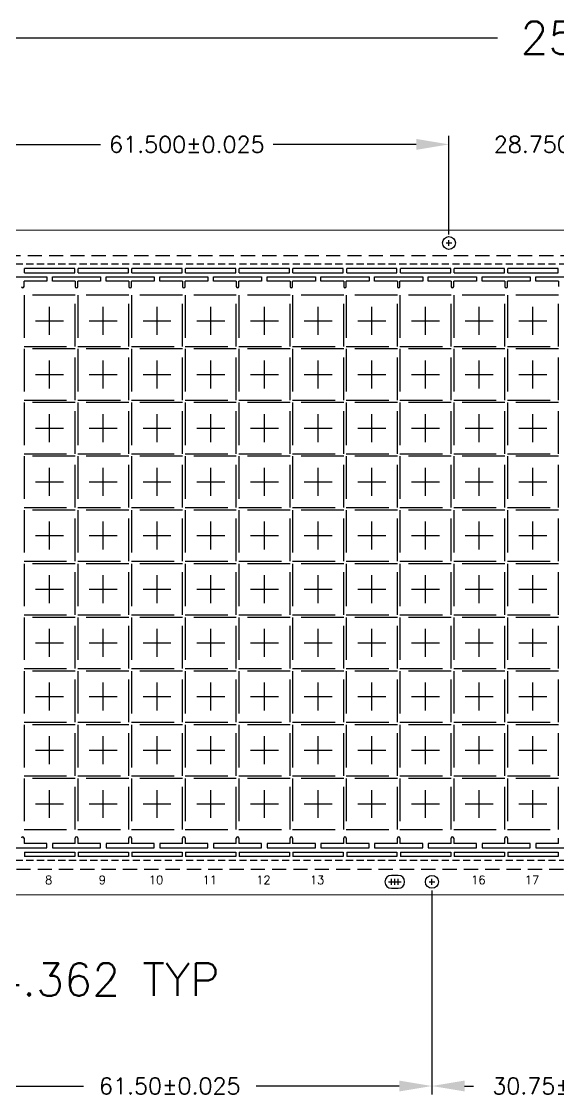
# Model space of a CAD drawing. Header units: inches. Extents: x 5 to 403, y 5 to 265.
# Drawn here: x 69.97 to 88.87, y 78.09 to 115.88 of the extents above; entities that cross this region are included whole.
import ezdxf

# ---------------------------------------------------------------- set-up
doc = ezdxf.new("R2010")
doc.units = ezdxf.units.IN
doc.header["$MEASUREMENT"] = 0
for name, pattern in [('CENTER', [2, 1.25, -0.25, 0.25, -0.25]), ('DASHED', [0.75, 0.5, -0.25]), ('HIDDEN', [0.375, 0.25, -0.125])]:
    doc.linetypes.add(name, pattern=pattern)
for name, color, linetype in [('1（实线、SECTION图示等）', 7, 'Continuous'), ('CEN(中心线)', 1, 'CENTER'), ('DIM(尺寸标注）', 4, 'Continuous'), ('EFFECTIVE AREA（塑封区域）', 4, 'HIDDEN'), ('PKG LINE（虚线）', 2, 'HIDDEN'), ('Tape(胶带、实线）', 4, 'Continuous')]:
    doc.layers.add(name, color=color, linetype=linetype)
doc.styles.add('SIMPLEX', font='SIMPLEX')
doc.styles.get("Standard").update_dxf_attribs({"font": ''})
doc.styles.get('Standard').set_extended_font_data('SimSun')

msp = doc.modelspace()

# ---------------------------------------------------------------- linework, layer by layer
at = {"layer": '1（实线、SECTION图示等）'}
for p, q in [((71.84135, 107.1795, 0.1444), (70.07135, 107.1795, 0.1444)), ((70.07135, 107.0295, 0.1444), (70.07135, 107.1795, 0.1444)), ((70.07135, 107.0295, 0.1444), (71.84135, 107.0295, 0.1444)), ((71.84135, 107.0295, 0.1444), (71.84135, 107.1795, 0.1444)), ((73.73135, 107.1795, 0.1444), (71.96135, 107.1795, 0.1444)), ((71.96135, 107.0295, 0.1444), (71.96135, 107.1795, 0.1444)), ((71.96135, 107.0295, 0.1444), (73.73135, 107.0295, 0.1444)), ((73.73135, 107.0295, 0.1444), (73.73135, 107.1795, 0.1444)), ((75.62135, 107.1795, 0.1444), (73.85135, 107.1795, 0.1444)), ((73.85135, 107.0295, 0.1444), (73.85135, 107.1795, 0.1444)), ((73.85135, 107.0295, 0.1444), (75.62135, 107.0295, 0.1444)), ((75.62135, 107.0295, 0.1444), (75.62135, 107.1795, 0.1444)), ((77.51135, 107.1795, 0.1444), (75.74135, 107.1795, 0.1444)), ((75.74135, 107.0295, 0.1444), (75.74135, 107.1795, 0.1444)), ((75.74135, 107.0295, 0.1444), (77.51135, 107.0295, 0.1444)), ((77.51135, 107.0295, 0.1444), (77.51135, 107.1795, 0.1444)), ((79.40135, 107.1795, 0.1444), (77.63135, 107.1795, 0.1444)), ((77.63135, 107.0295, 0.1444), (77.63135, 107.1795, 0.1444)), ((77.63135, 107.0295, 0.1444), (79.40135, 107.0295, 0.1444)), ((79.40135, 107.0295, 0.1444), (79.40135, 107.1795, 0.1444)), ((81.29135, 107.1795, 0.1444), (79.52135, 107.1795, 0.1444)), ((79.52135, 107.0295, 0.1444), (79.52135, 107.1795, 0.1444)), ((79.52135, 107.0295, 0.1444), (81.29135, 107.0295, 0.1444)), ((81.29135, 107.0295, 0.1444), (81.29135, 107.1795, 0.1444)), ((83.18135, 107.1795, 0.1444), (81.41135, 107.1795, 0.1444)), ((81.41135, 107.0295, 0.1444), (81.41135, 107.1795, 0.1444)), ((81.41135, 107.0295, 0.1444), (83.18135, 107.0295, 0.1444)), ((83.18135, 107.0295, 0.1444), (83.18135, 107.1795, 0.1444)), ((85.07135, 107.1795, 0.1444), (83.30135, 107.1795, 0.1444)), ((83.30135, 107.0295, 0.1444), (83.30135, 107.1795, 0.1444)), ((83.30135, 107.0295, 0.1444), (85.07135, 107.0295, 0.1444)), ((85.07135, 107.0295, 0.1444), (85.07135, 107.1795, 0.1444)), ((86.96135, 107.1795, 0.1444), (85.19135, 107.1795, 0.1444)), ((85.19135, 107.0295, 0.1444), (85.19135, 107.1795, 0.1444)), ((85.19135, 107.0295, 0.1444), (86.96135, 107.0295, 0.1444)), ((86.96135, 107.0295, 0.1444), (86.96135, 107.1795, 0.1444)), ((88.85135, 107.1795, 0.1444), (87.08135, 107.1795, 0.1444)), ((87.08135, 107.0295, 0.1444), (87.08135, 107.1795, 0.1444)), ((87.08135, 107.0295, 0.1444), (88.85135, 107.0295, 0.1444)), ((88.85135, 107.0295, 0.1444), (88.85135, 107.1795, 0.1444)), ((70.07135, 86.6295, 0.1444), (71.84135, 86.6295, 0.1444)), ((70.07135, 86.6295, 0.1444), (70.07135, 86.4795, 0.1444)), ((71.84135, 86.6295, 0.1444), (71.84135, 86.4795, 0.1444)), ((71.96135, 86.6295, 0.1444), (73.73135, 86.6295, 0.1444)), ((71.96135, 86.6295, 0.1444), (71.96135, 86.4795, 0.1444)), ((73.73135, 86.6295, 0.1444), (73.73135, 86.4795, 0.1444)), ((73.85135, 86.6295, 0.1444), (75.62135, 86.6295, 0.1444)), ((73.85135, 86.6295, 0.1444), (73.85135, 86.4795, 0.1444)), ((75.62135, 86.6295, 0.1444), (75.62135, 86.4795, 0.1444)), ((75.74135, 86.6295, 0.1444), (77.51135, 86.6295, 0.1444)), ((75.74135, 86.6295, 0.1444), (75.74135, 86.4795, 0.1444)), ((77.51135, 86.6295, 0.1444), (77.51135, 86.4795, 0.1444)), ((77.63135, 86.6295, 0.1444), (79.40135, 86.6295, 0.1444)), ((77.63135, 86.6295, 0.1444), (77.63135, 86.4795, 0.1444)), ((79.40135, 86.6295, 0.1444), (79.40135, 86.4795, 0.1444)), ((79.52135, 86.6295, 0.1444), (81.29135, 86.6295, 0.1444)), ((79.52135, 86.6295, 0.1444), (79.52135, 86.4795, 0.1444)), ((81.29135, 86.6295, 0.1444), (81.29135, 86.4795, 0.1444)), ((81.41135, 86.6295, 0.1444), (83.18135, 86.6295, 0.1444)), ((81.41135, 86.6295, 0.1444), (81.41135, 86.4795, 0.1444)), ((83.18135, 86.6295, 0.1444), (83.18135, 86.4795, 0.1444)), ((83.30135, 86.6295, 0.1444), (85.07135, 86.6295, 0.1444)), ((83.30135, 86.6295, 0.1444), (83.30135, 86.4795, 0.1444)), ((85.07135, 86.6295, 0.1444), (85.07135, 86.4795, 0.1444)), ((85.19135, 86.6295, 0.1444), (86.96135, 86.6295, 0.1444)), ((85.19135, 86.6295, 0.1444), (85.19135, 86.4795, 0.1444)), ((86.96135, 86.6295, 0.1444), (86.96135, 86.4795, 0.1444)), ((87.08135, 86.6295, 0.1444), (88.85135, 86.6295, 0.1444)), ((87.08135, 86.6295, 0.1444), (87.08135, 86.4795, 0.1444)), ((88.85135, 86.6295, 0.1444), (88.85135, 86.4795, 0.1444)), ((71.84135, 86.4795, 0.1444), (70.07135, 86.4795, 0.1444)), ((73.73135, 86.4795, 0.1444), (71.96135, 86.4795, 0.1444)), ((75.62135, 86.4795, 0.1444), (73.85135, 86.4795, 0.1444)), ((77.51135, 86.4795, 0.1444), (75.74135, 86.4795, 0.1444)), ((79.40135, 86.4795, 0.1444), (77.63135, 86.4795, 0.1444)), ((81.29135, 86.4795, 0.1444), (79.52135, 86.4795, 0.1444)), ((83.18135, 86.4795, 0.1444), (81.41135, 86.4795, 0.1444)), ((85.07135, 86.4795, 0.1444), (83.30135, 86.4795, 0.1444)), ((86.96135, 86.4795, 0.1444), (85.19135, 86.4795, 0.1444)), ((88.85135, 86.4795, 0.1444), (87.08135, 86.4795, 0.1444))]:
    msp.add_line(p, q, dxfattribs=at)
at = {"layer": '1（实线、SECTION图示等）', "ltscale": 10}
for p, q in [((69.16385, 106.8795, 0.1444), (70.85885, 106.8795, 0.1444)), ((70.85885, 106.7295, 0.1444), (70.05635, 106.7295, 0.1444)), ((70.05635, 106.5405, 0.1444), (70.05635, 106.7295, 0.1444)), ((70.85885, 106.8795, 0.1444), (70.85885, 106.7295, 0.1444)), ((71.05385, 106.7295, 0.1444), (71.05385, 106.8795, 0.1444)), ((71.05385, 106.8795, 0.1444), (72.74885, 106.8795, 0.1444)), ((71.85635, 106.7295, 0.1444), (71.05385, 106.7295, 0.1444)), ((71.85635, 106.7295, 0.1444), (71.85635, 106.5405, 0.1444)), ((72.74885, 106.7295, 0.1444), (71.94635, 106.7295, 0.1444)), ((71.94635, 106.5405, 0.1444), (71.94635, 106.7295, 0.1444)), ((72.74885, 106.8795, 0.1444), (72.74885, 106.7295, 0.1444)), ((72.94385, 106.7295, 0.1444), (72.94385, 106.8795, 0.1444)), ((72.94385, 106.8795, 0.1444), (74.63885, 106.8795, 0.1444)), ((73.74635, 106.7295, 0.1444), (72.94385, 106.7295, 0.1444)), ((73.74635, 106.7295, 0.1444), (73.74635, 106.5405, 0.1444)), ((74.63885, 106.7295, 0.1444), (73.83635, 106.7295, 0.1444)), ((73.83635, 106.5405, 0.1444), (73.83635, 106.7295, 0.1444)), ((74.63885, 106.8795, 0.1444), (74.63885, 106.7295, 0.1444)), ((74.83385, 106.7295, 0.1444), (74.83385, 106.8795, 0.1444)), ((74.83385, 106.8795, 0.1444), (76.52885, 106.8795, 0.1444)), ((75.63635, 106.7295, 0.1444), (74.83385, 106.7295, 0.1444)), ((75.63635, 106.7295, 0.1444), (75.63635, 106.5405, 0.1444)), ((76.52885, 106.7295, 0.1444), (75.72635, 106.7295, 0.1444)), ((75.72635, 106.5405, 0.1444), (75.72635, 106.7295, 0.1444)), ((76.52885, 106.8795, 0.1444), (76.52885, 106.7295, 0.1444)), ((76.72385, 106.7295, 0.1444), (76.72385, 106.8795, 0.1444)), ((76.72385, 106.8795, 0.1444), (78.41885, 106.8795, 0.1444)), ((77.52635, 106.7295, 0.1444), (76.72385, 106.7295, 0.1444)), ((77.52635, 106.7295, 0.1444), (77.52635, 106.5405, 0.1444)), ((78.41885, 106.7295, 0.1444), (77.61635, 106.7295, 0.1444)), ((77.61635, 106.5405, 0.1444), (77.61635, 106.7295, 0.1444)), ((78.41885, 106.8795, 0.1444), (78.41885, 106.7295, 0.1444)), ((78.61385, 106.7295, 0.1444), (78.61385, 106.8795, 0.1444)), ((78.61385, 106.8795, 0.1444), (80.30885, 106.8795, 0.1444)), ((79.41635, 106.7295, 0.1444), (78.61385, 106.7295, 0.1444)), ((79.41635, 106.7295, 0.1444), (79.41635, 106.5405, 0.1444)), ((80.30885, 106.7295, 0.1444), (79.50635, 106.7295, 0.1444)), ((79.50635, 106.5405, 0.1444), (79.50635, 106.7295, 0.1444)), ((80.30885, 106.8795, 0.1444), (80.30885, 106.7295, 0.1444)), ((80.50385, 106.7295, 0.1444), (80.50385, 106.8795, 0.1444)), ((80.50385, 106.8795, 0.1444), (82.19885, 106.8795, 0.1444)), ((81.30635, 106.7295, 0.1444), (80.50385, 106.7295, 0.1444)), ((81.30635, 106.7295, 0.1444), (81.30635, 106.5405, 0.1444)), ((82.19885, 106.7295, 0.1444), (81.39635, 106.7295, 0.1444)), ((81.39635, 106.5405, 0.1444), (81.39635, 106.7295, 0.1444)), ((82.19885, 106.8795, 0.1444), (82.19885, 106.7295, 0.1444)), ((82.39385, 106.7295, 0.1444), (82.39385, 106.8795, 0.1444)), ((82.39385, 106.8795, 0.1444), (84.08885, 106.8795, 0.1444)), ((83.19635, 106.7295, 0.1444), (82.39385, 106.7295, 0.1444)), ((83.19635, 106.7295, 0.1444), (83.19635, 106.5405, 0.1444)), ((84.08885, 106.7295, 0.1444), (83.28635, 106.7295, 0.1444)), ((83.28635, 106.5405, 0.1444), (83.28635, 106.7295, 0.1444)), ((84.08885, 106.8795, 0.1444), (84.08885, 106.7295, 0.1444)), ((84.28385, 106.7295, 0.1444), (84.28385, 106.8795, 0.1444)), ((84.28385, 106.8795, 0.1444), (85.97885, 106.8795, 0.1444)), ((85.08635, 106.7295, 0.1444), (84.28385, 106.7295, 0.1444)), ((85.08635, 106.7295, 0.1444), (85.08635, 106.5405, 0.1444)), ((85.97885, 106.7295, 0.1444), (85.17635, 106.7295, 0.1444)), ((85.17635, 106.5405, 0.1444), (85.17635, 106.7295, 0.1444)), ((85.97885, 106.8795, 0.1444), (85.97885, 106.7295, 0.1444)), ((86.17385, 106.7295, 0.1444), (86.17385, 106.8795, 0.1444)), ((86.17385, 106.8795, 0.1444), (87.86885, 106.8795, 0.1444)), ((86.97635, 106.7295, 0.1444), (86.17385, 106.7295, 0.1444)), ((86.97635, 106.7295, 0.1444), (86.97635, 106.5405, 0.1444)), ((87.86885, 106.7295, 0.1444), (87.06635, 106.7295, 0.1444)), ((87.06635, 106.5405, 0.1444), (87.06635, 106.7295, 0.1444)), ((87.86885, 106.8795, 0.1444), (87.86885, 106.7295, 0.1444)), ((88.06385, 106.7295, 0.1444), (88.06385, 106.8795, 0.1444)), ((88.06385, 106.8795, 0.1444), (89.75885, 106.8795, 0.1444)), ((88.86635, 106.7295, 0.1444), (88.06385, 106.7295, 0.1444)), ((88.86635, 106.7295, 0.1444), (88.86635, 106.5405, 0.1444)), ((70.05635, 87.1185, 0.1444), (70.05635, 86.9295, 0.1444)), ((70.85885, 86.9295, 0.1444), (70.05635, 86.9295, 0.1444)), ((70.85885, 86.7795, 0.1444), (70.85885, 86.9295, 0.1444)), ((71.85635, 86.9295, 0.1444), (71.05385, 86.9295, 0.1444)), ((71.05385, 86.9295, 0.1444), (71.05385, 86.7795, 0.1444)), ((71.85635, 86.9295, 0.1444), (71.85635, 87.1185, 0.1444)), ((71.94635, 87.1185, 0.1444), (71.94635, 86.9295, 0.1444)), ((72.74885, 86.9295, 0.1444), (71.94635, 86.9295, 0.1444)), ((72.74885, 86.7795, 0.1444), (72.74885, 86.9295, 0.1444)), ((73.74635, 86.9295, 0.1444), (72.94385, 86.9295, 0.1444)), ((72.94385, 86.9295, 0.1444), (72.94385, 86.7795, 0.1444)), ((73.74635, 86.9295, 0.1444), (73.74635, 87.1185, 0.1444)), ((73.83635, 87.1185, 0.1444), (73.83635, 86.9295, 0.1444)), ((74.63885, 86.9295, 0.1444), (73.83635, 86.9295, 0.1444)), ((74.63885, 86.7795, 0.1444), (74.63885, 86.9295, 0.1444)), ((75.63635, 86.9295, 0.1444), (74.83385, 86.9295, 0.1444)), ((74.83385, 86.9295, 0.1444), (74.83385, 86.7795, 0.1444)), ((75.63635, 86.9295, 0.1444), (75.63635, 87.1185, 0.1444)), ((75.72635, 87.1185, 0.1444), (75.72635, 86.9295, 0.1444)), ((76.52885, 86.9295, 0.1444), (75.72635, 86.9295, 0.1444)), ((76.52885, 86.7795, 0.1444), (76.52885, 86.9295, 0.1444)), ((77.52635, 86.9295, 0.1444), (76.72385, 86.9295, 0.1444)), ((76.72385, 86.9295, 0.1444), (76.72385, 86.7795, 0.1444)), ((77.52635, 86.9295, 0.1444), (77.52635, 87.1185, 0.1444)), ((77.61635, 87.1185, 0.1444), (77.61635, 86.9295, 0.1444)), ((78.41885, 86.9295, 0.1444), (77.61635, 86.9295, 0.1444)), ((78.41885, 86.7795, 0.1444), (78.41885, 86.9295, 0.1444)), ((79.41635, 86.9295, 0.1444), (78.61385, 86.9295, 0.1444)), ((78.61385, 86.9295, 0.1444), (78.61385, 86.7795, 0.1444)), ((79.41635, 86.9295, 0.1444), (79.41635, 87.1185, 0.1444)), ((79.50635, 87.1185, 0.1444), (79.50635, 86.9295, 0.1444)), ((80.30885, 86.9295, 0.1444), (79.50635, 86.9295, 0.1444)), ((80.30885, 86.7795, 0.1444), (80.30885, 86.9295, 0.1444)), ((81.30635, 86.9295, 0.1444), (80.50385, 86.9295, 0.1444)), ((80.50385, 86.9295, 0.1444), (80.50385, 86.7795, 0.1444)), ((81.30635, 86.9295, 0.1444), (81.30635, 87.1185, 0.1444)), ((81.39635, 87.1185, 0.1444), (81.39635, 86.9295, 0.1444)), ((82.19885, 86.9295, 0.1444), (81.39635, 86.9295, 0.1444)), ((82.19885, 86.7795, 0.1444), (82.19885, 86.9295, 0.1444)), ((83.19635, 86.9295, 0.1444), (82.39385, 86.9295, 0.1444)), ((82.39385, 86.9295, 0.1444), (82.39385, 86.7795, 0.1444)), ((83.19635, 86.9295, 0.1444), (83.19635, 87.1185, 0.1444)), ((83.28635, 87.1185, 0.1444), (83.28635, 86.9295, 0.1444)), ((84.08885, 86.9295, 0.1444), (83.28635, 86.9295, 0.1444)), ((84.08885, 86.7795, 0.1444), (84.08885, 86.9295, 0.1444)), ((85.08635, 86.9295, 0.1444), (84.28385, 86.9295, 0.1444)), ((84.28385, 86.9295, 0.1444), (84.28385, 86.7795, 0.1444)), ((85.08635, 86.9295, 0.1444), (85.08635, 87.1185, 0.1444)), ((85.17635, 87.1185, 0.1444), (85.17635, 86.9295, 0.1444)), ((85.97885, 86.9295, 0.1444), (85.17635, 86.9295, 0.1444)), ((85.97885, 86.7795, 0.1444), (85.97885, 86.9295, 0.1444)), ((86.97635, 86.9295, 0.1444), (86.17385, 86.9295, 0.1444)), ((86.17385, 86.9295, 0.1444), (86.17385, 86.7795, 0.1444)), ((86.97635, 86.9295, 0.1444), (86.97635, 87.1185, 0.1444)), ((87.06635, 87.1185, 0.1444), (87.06635, 86.9295, 0.1444)), ((87.86885, 86.9295, 0.1444), (87.06635, 86.9295, 0.1444)), ((87.86885, 86.7795, 0.1444), (87.86885, 86.9295, 0.1444)), ((88.86635, 86.9295, 0.1444), (88.06385, 86.9295, 0.1444)), ((88.06385, 86.9295, 0.1444), (88.06385, 86.7795, 0.1444)), ((88.86635, 86.9295, 0.1444), (88.86635, 87.1185, 0.1444)), ((69.16385, 86.7795, 0.1444), (70.85885, 86.7795, 0.1444)), ((71.05385, 86.7795, 0.1444), (72.74885, 86.7795, 0.1444)), ((72.94385, 86.7795, 0.1444), (74.63885, 86.7795, 0.1444)), ((74.83385, 86.7795, 0.1444), (76.52885, 86.7795, 0.1444)), ((76.72385, 86.7795, 0.1444), (78.41885, 86.7795, 0.1444)), ((78.61385, 86.7795, 0.1444), (80.30885, 86.7795, 0.1444)), ((80.50385, 86.7795, 0.1444), (82.19885, 86.7795, 0.1444)), ((82.39385, 86.7795, 0.1444), (84.08885, 86.7795, 0.1444)), ((84.28385, 86.7795, 0.1444), (85.97885, 86.7795, 0.1444)), ((86.17385, 86.7795, 0.1444), (87.86885, 86.7795, 0.1444)), ((88.06385, 86.7795, 0.1444), (89.75885, 86.7795, 0.1444))]:
    msp.add_line(p, q, dxfattribs=at)
at = {"layer": '1（实线、SECTION图示等）', "lineweight": 0, "elevation": 0.1444}
msp.add_lwpolyline([(131.88635, 85.1295), (55.08635, 85.1295), (54.78635, 85.4295), (54.78635, 88.5795), (54.96635, 88.5795, 0.41421356), (55.08635, 88.6995), (55.08635, 94.4595, 0.41421356), (54.96635, 94.5795), (54.78635, 94.5795), (54.78635, 99.0795), (54.96635, 99.0795, 0.41421356), (55.08635, 99.1995), (55.08635, 104.9595, 0.41421356), (54.96635, 105.0795), (54.78635, 105.0795), (54.78635, 108.2295), (55.08635, 108.5295), (131.88635, 108.5295)], format="xyb", dxfattribs=at)
at = {"layer": '1（实线、SECTION图示等）', "elevation": 0.1444}
msp.add_lwpolyline([(83.22275, 85.3545, 1), (83.22275, 85.8117), (82.98275, 85.8117, 1), (82.98275, 85.3545)], format="xyb", close=True, dxfattribs=at)
at = {"layer": '1（实线、SECTION图示等）'}
for centre in [(85.01135, 108.0759, 0.1444), (84.41135, 85.5831, 0.1444)]:
    msp.add_circle(centre, 0.2286, dxfattribs=at)
at = {"layer": '1（实线、SECTION图示等）', "ltscale": 10}
for centre, start, end in [((70.01135, 106.5405, 0.1444), 180, 0), ((71.90135, 106.5405, 0.1444), 180, 0), ((73.79135, 106.5405, 0.1444), 180, 0), ((75.68135, 106.5405, 0.1444), 180, 0), ((77.57135, 106.5405, 0.1444), 180, 0), ((79.46135, 106.5405, 0.1444), 180, 0), ((81.35135, 106.5405, 0.1444), 180, 0), ((83.24135, 106.5405, 0.1444), 180, 0), ((85.13135, 106.5405, 0.1444), 180, 0), ((87.02135, 106.5405, 0.1444), 180, 0), ((70.01135, 87.1185, 0.1444), 0, 180), ((71.90135, 87.1185, 0.1444), 0, 180), ((73.79135, 87.1185, 0.1444), 0, 180), ((75.68135, 87.1185, 0.1444), 0, 180), ((77.57135, 87.1185, 0.1444), 0, 180), ((79.46135, 87.1185, 0.1444), 0, 180), ((81.35135, 87.1185, 0.1444), 0, 180), ((83.24135, 87.1185, 0.1444), 0, 180), ((85.13135, 87.1185, 0.1444), 0, 180), ((87.02135, 87.1185, 0.1444), 0, 180)]:
    msp.add_arc(centre, 0.045, start, end, dxfattribs=at)
at = {"layer": 'CEN(中心线)', "linetype": 'CENTER', "ltscale": 1.6}
for p, q in [((70.95635, 104.84251, 0.1444), (70.95635, 105.82649, 0.1444)), ((72.84635, 104.84251, 0.1444), (72.84635, 105.82649, 0.1444)), ((74.73635, 104.84251, 0.1444), (74.73635, 105.82649, 0.1444)), ((76.62635, 104.84251, 0.1444), (76.62635, 105.82649, 0.1444)), ((78.51635, 104.84251, 0.1444), (78.51635, 105.82649, 0.1444)), ((80.40635, 104.84251, 0.1444), (80.40635, 105.82649, 0.1444)), ((82.29635, 104.84251, 0.1444), (82.29635, 105.82649, 0.1444)), ((84.18635, 104.84251, 0.1444), (84.18635, 105.82649, 0.1444)), ((86.07635, 104.84251, 0.1444), (86.07635, 105.82649, 0.1444)), ((87.96635, 104.84251, 0.1444), (87.96635, 105.82649, 0.1444)), ((70.46436, 105.3345, 0.1444), (71.44834, 105.3345, 0.1444)), ((72.35436, 105.3345, 0.1444), (73.33834, 105.3345, 0.1444)), ((74.24436, 105.3345, 0.1444), (75.22834, 105.3345, 0.1444)), ((76.13436, 105.3345, 0.1444), (77.11834, 105.3345, 0.1444)), ((78.02436, 105.3345, 0.1444), (79.00834, 105.3345, 0.1444)), ((79.91436, 105.3345, 0.1444), (80.89834, 105.3345, 0.1444)), ((81.80436, 105.3345, 0.1444), (82.78834, 105.3345, 0.1444)), ((83.69436, 105.3345, 0.1444), (84.67834, 105.3345, 0.1444)), ((85.58436, 105.3345, 0.1444), (86.56834, 105.3345, 0.1444)), ((87.47436, 105.3345, 0.1444), (88.45834, 105.3345, 0.1444)), ((70.95635, 102.95251, 0.1444), (70.95635, 103.93649, 0.1444)), ((72.84635, 102.95251, 0.1444), (72.84635, 103.93649, 0.1444)), ((74.73635, 102.95251, 0.1444), (74.73635, 103.93649, 0.1444)), ((76.62635, 102.95251, 0.1444), (76.62635, 103.93649, 0.1444)), ((78.51635, 102.95251, 0.1444), (78.51635, 103.93649, 0.1444)), ((80.40635, 102.95251, 0.1444), (80.40635, 103.93649, 0.1444)), ((82.29635, 102.95251, 0.1444), (82.29635, 103.93649, 0.1444)), ((84.18635, 102.95251, 0.1444), (84.18635, 103.93649, 0.1444)), ((86.07635, 102.95251, 0.1444), (86.07635, 103.93649, 0.1444)), ((87.96635, 102.95251, 0.1444), (87.96635, 103.93649, 0.1444)), ((70.46436, 103.4445, 0.1444), (71.44834, 103.4445, 0.1444)), ((72.35436, 103.4445, 0.1444), (73.33834, 103.4445, 0.1444)), ((74.24436, 103.4445, 0.1444), (75.22834, 103.4445, 0.1444)), ((76.13436, 103.4445, 0.1444), (77.11834, 103.4445, 0.1444)), ((78.02436, 103.4445, 0.1444), (79.00834, 103.4445, 0.1444)), ((79.91436, 103.4445, 0.1444), (80.89834, 103.4445, 0.1444)), ((81.80436, 103.4445, 0.1444), (82.78834, 103.4445, 0.1444)), ((83.69436, 103.4445, 0.1444), (84.67834, 103.4445, 0.1444)), ((85.58436, 103.4445, 0.1444), (86.56834, 103.4445, 0.1444)), ((87.47436, 103.4445, 0.1444), (88.45834, 103.4445, 0.1444)), ((70.95635, 101.06251, 0.1444), (70.95635, 102.04649, 0.1444)), ((72.84635, 101.06251, 0.1444), (72.84635, 102.04649, 0.1444)), ((74.73635, 101.06251, 0.1444), (74.73635, 102.04649, 0.1444)), ((76.62635, 101.06251, 0.1444), (76.62635, 102.04649, 0.1444)), ((78.51635, 101.06251, 0.1444), (78.51635, 102.04649, 0.1444)), ((80.40635, 101.06251, 0.1444), (80.40635, 102.04649, 0.1444)), ((82.29635, 101.06251, 0.1444), (82.29635, 102.04649, 0.1444)), ((84.18635, 101.06251, 0.1444), (84.18635, 102.04649, 0.1444)), ((86.07635, 101.06251, 0.1444), (86.07635, 102.04649, 0.1444)), ((87.96635, 101.06251, 0.1444), (87.96635, 102.04649, 0.1444)), ((70.46436, 101.5545, 0.1444), (71.44834, 101.5545, 0.1444)), ((72.35436, 101.5545, 0.1444), (73.33834, 101.5545, 0.1444)), ((74.24436, 101.5545, 0.1444), (75.22834, 101.5545, 0.1444)), ((76.13436, 101.5545, 0.1444), (77.11834, 101.5545, 0.1444)), ((78.02436, 101.5545, 0.1444), (79.00834, 101.5545, 0.1444)), ((79.91436, 101.5545, 0.1444), (80.89834, 101.5545, 0.1444)), ((81.80436, 101.5545, 0.1444), (82.78834, 101.5545, 0.1444)), ((83.69436, 101.5545, 0.1444), (84.67834, 101.5545, 0.1444)), ((85.58436, 101.5545, 0.1444), (86.56834, 101.5545, 0.1444)), ((87.47436, 101.5545, 0.1444), (88.45834, 101.5545, 0.1444)), ((70.95635, 99.17251, 0.1444), (70.95635, 100.15649, 0.1444)), ((72.84635, 99.17251, 0.1444), (72.84635, 100.15649, 0.1444)), ((74.73635, 99.17251, 0.1444), (74.73635, 100.15649, 0.1444)), ((76.62635, 99.17251, 0.1444), (76.62635, 100.15649, 0.1444)), ((78.51635, 99.17251, 0.1444), (78.51635, 100.15649, 0.1444)), ((80.40635, 99.17251, 0.1444), (80.40635, 100.15649, 0.1444)), ((82.29635, 99.17251, 0.1444), (82.29635, 100.15649, 0.1444)), ((84.18635, 99.17251, 0.1444), (84.18635, 100.15649, 0.1444)), ((86.07635, 99.17251, 0.1444), (86.07635, 100.15649, 0.1444)), ((87.96635, 99.17251, 0.1444), (87.96635, 100.15649, 0.1444)), ((70.46436, 99.6645, 0.1444), (71.44834, 99.6645, 0.1444)), ((72.35436, 99.6645, 0.1444), (73.33834, 99.6645, 0.1444)), ((74.24436, 99.6645, 0.1444), (75.22834, 99.6645, 0.1444)), ((76.13436, 99.6645, 0.1444), (77.11834, 99.6645, 0.1444)), ((78.02436, 99.6645, 0.1444), (79.00834, 99.6645, 0.1444)), ((79.91436, 99.6645, 0.1444), (80.89834, 99.6645, 0.1444)), ((81.80436, 99.6645, 0.1444), (82.78834, 99.6645, 0.1444)), ((83.69436, 99.6645, 0.1444), (84.67834, 99.6645, 0.1444)), ((85.58436, 99.6645, 0.1444), (86.56834, 99.6645, 0.1444)), ((87.47436, 99.6645, 0.1444), (88.45834, 99.6645, 0.1444)), ((70.95635, 97.28251, 0.1444), (70.95635, 98.26649, 0.1444)), ((72.84635, 97.28251, 0.1444), (72.84635, 98.26649, 0.1444)), ((74.73635, 97.28251, 0.1444), (74.73635, 98.26649, 0.1444)), ((76.62635, 97.28251, 0.1444), (76.62635, 98.26649, 0.1444)), ((78.51635, 97.28251, 0.1444), (78.51635, 98.26649, 0.1444)), ((80.40635, 97.28251, 0.1444), (80.40635, 98.26649, 0.1444)), ((82.29635, 97.28251, 0.1444), (82.29635, 98.26649, 0.1444)), ((84.18635, 97.28251, 0.1444), (84.18635, 98.26649, 0.1444)), ((86.07635, 97.28251, 0.1444), (86.07635, 98.26649, 0.1444)), ((87.96635, 97.28251, 0.1444), (87.96635, 98.26649, 0.1444)), ((70.46436, 97.7745, 0.1444), (71.44834, 97.7745, 0.1444)), ((72.35436, 97.7745, 0.1444), (73.33834, 97.7745, 0.1444)), ((74.24436, 97.7745, 0.1444), (75.22834, 97.7745, 0.1444)), ((76.13436, 97.7745, 0.1444), (77.11834, 97.7745, 0.1444)), ((78.02436, 97.7745, 0.1444), (79.00834, 97.7745, 0.1444)), ((79.91436, 97.7745, 0.1444), (80.89834, 97.7745, 0.1444)), ((81.80436, 97.7745, 0.1444), (82.78834, 97.7745, 0.1444)), ((83.69436, 97.7745, 0.1444), (84.67834, 97.7745, 0.1444)), ((85.58436, 97.7745, 0.1444), (86.56834, 97.7745, 0.1444)), ((87.47436, 97.7745, 0.1444), (88.45834, 97.7745, 0.1444)), ((70.95635, 95.39251, 0.1444), (70.95635, 96.37649, 0.1444)), ((72.84635, 95.39251, 0.1444), (72.84635, 96.37649, 0.1444)), ((74.73635, 95.39251, 0.1444), (74.73635, 96.37649, 0.1444)), ((76.62635, 95.39251, 0.1444), (76.62635, 96.37649, 0.1444)), ((78.51635, 95.39251, 0.1444), (78.51635, 96.37649, 0.1444)), ((80.40635, 95.39251, 0.1444), (80.40635, 96.37649, 0.1444)), ((82.29635, 95.39251, 0.1444), (82.29635, 96.37649, 0.1444)), ((84.18635, 95.39251, 0.1444), (84.18635, 96.37649, 0.1444)), ((86.07635, 95.39251, 0.1444), (86.07635, 96.37649, 0.1444)), ((87.96635, 95.39251, 0.1444), (87.96635, 96.37649, 0.1444)), ((70.46436, 95.8845, 0.1444), (71.44834, 95.8845, 0.1444)), ((72.35436, 95.8845, 0.1444), (73.33834, 95.8845, 0.1444)), ((74.24436, 95.8845, 0.1444), (75.22834, 95.8845, 0.1444)), ((76.13436, 95.8845, 0.1444), (77.11834, 95.8845, 0.1444)), ((78.02436, 95.8845, 0.1444), (79.00834, 95.8845, 0.1444)), ((79.91436, 95.8845, 0.1444), (80.89834, 95.8845, 0.1444)), ((81.80436, 95.8845, 0.1444), (82.78834, 95.8845, 0.1444)), ((83.69436, 95.8845, 0.1444), (84.67834, 95.8845, 0.1444)), ((85.58436, 95.8845, 0.1444), (86.56834, 95.8845, 0.1444)), ((87.47436, 95.8845, 0.1444), (88.45834, 95.8845, 0.1444)), ((70.95635, 93.50251, 0.1444), (70.95635, 94.48649, 0.1444)), ((72.84635, 93.50251, 0.1444), (72.84635, 94.48649, 0.1444)), ((74.73635, 93.50251, 0.1444), (74.73635, 94.48649, 0.1444)), ((76.62635, 93.50251, 0.1444), (76.62635, 94.48649, 0.1444)), ((78.51635, 93.50251, 0.1444), (78.51635, 94.48649, 0.1444)), ((80.40635, 93.50251, 0.1444), (80.40635, 94.48649, 0.1444)), ((82.29635, 93.50251, 0.1444), (82.29635, 94.48649, 0.1444)), ((84.18635, 93.50251, 0.1444), (84.18635, 94.48649, 0.1444)), ((86.07635, 93.50251, 0.1444), (86.07635, 94.48649, 0.1444)), ((87.96635, 93.50251, 0.1444), (87.96635, 94.48649, 0.1444)), ((70.46436, 93.9945, 0.1444), (71.44834, 93.9945, 0.1444)), ((72.35436, 93.9945, 0.1444), (73.33834, 93.9945, 0.1444)), ((74.24436, 93.9945, 0.1444), (75.22834, 93.9945, 0.1444)), ((76.13436, 93.9945, 0.1444), (77.11834, 93.9945, 0.1444)), ((78.02436, 93.9945, 0.1444), (79.00834, 93.9945, 0.1444)), ((79.91436, 93.9945, 0.1444), (80.89834, 93.9945, 0.1444)), ((81.80436, 93.9945, 0.1444), (82.78834, 93.9945, 0.1444)), ((83.69436, 93.9945, 0.1444), (84.67834, 93.9945, 0.1444)), ((85.58436, 93.9945, 0.1444), (86.56834, 93.9945, 0.1444)), ((87.47436, 93.9945, 0.1444), (88.45834, 93.9945, 0.1444)), ((70.95635, 91.61251, 0.1444), (70.95635, 92.59649, 0.1444)), ((72.84635, 91.61251, 0.1444), (72.84635, 92.59649, 0.1444)), ((74.73635, 91.61251, 0.1444), (74.73635, 92.59649, 0.1444)), ((76.62635, 91.61251, 0.1444), (76.62635, 92.59649, 0.1444)), ((78.51635, 91.61251, 0.1444), (78.51635, 92.59649, 0.1444)), ((80.40635, 91.61251, 0.1444), (80.40635, 92.59649, 0.1444)), ((82.29635, 91.61251, 0.1444), (82.29635, 92.59649, 0.1444)), ((84.18635, 91.61251, 0.1444), (84.18635, 92.59649, 0.1444)), ((86.07635, 91.61251, 0.1444), (86.07635, 92.59649, 0.1444)), ((87.96635, 91.61251, 0.1444), (87.96635, 92.59649, 0.1444)), ((70.46436, 92.1045, 0.1444), (71.44834, 92.1045, 0.1444)), ((72.35436, 92.1045, 0.1444), (73.33834, 92.1045, 0.1444)), ((74.24436, 92.1045, 0.1444), (75.22834, 92.1045, 0.1444)), ((76.13436, 92.1045, 0.1444), (77.11834, 92.1045, 0.1444)), ((78.02436, 92.1045, 0.1444), (79.00834, 92.1045, 0.1444)), ((79.91436, 92.1045, 0.1444), (80.89834, 92.1045, 0.1444)), ((81.80436, 92.1045, 0.1444), (82.78834, 92.1045, 0.1444)), ((83.69436, 92.1045, 0.1444), (84.67834, 92.1045, 0.1444)), ((85.58436, 92.1045, 0.1444), (86.56834, 92.1045, 0.1444)), ((87.47436, 92.1045, 0.1444), (88.45834, 92.1045, 0.1444)), ((70.95635, 89.72251, 0.1444), (70.95635, 90.70649, 0.1444)), ((72.84635, 89.72251, 0.1444), (72.84635, 90.70649, 0.1444)), ((74.73635, 89.72251, 0.1444), (74.73635, 90.70649, 0.1444)), ((76.62635, 89.72251, 0.1444), (76.62635, 90.70649, 0.1444)), ((78.51635, 89.72251, 0.1444), (78.51635, 90.70649, 0.1444)), ((80.40635, 89.72251, 0.1444), (80.40635, 90.70649, 0.1444)), ((82.29635, 89.72251, 0.1444), (82.29635, 90.70649, 0.1444)), ((84.18635, 89.72251, 0.1444), (84.18635, 90.70649, 0.1444)), ((86.07635, 89.72251, 0.1444), (86.07635, 90.70649, 0.1444)), ((87.96635, 89.72251, 0.1444), (87.96635, 90.70649, 0.1444)), ((70.46436, 90.2145, 0.1444), (71.44834, 90.2145, 0.1444)), ((72.35436, 90.2145, 0.1444), (73.33834, 90.2145, 0.1444)), ((74.24436, 90.2145, 0.1444), (75.22834, 90.2145, 0.1444)), ((76.13436, 90.2145, 0.1444), (77.11834, 90.2145, 0.1444)), ((78.02436, 90.2145, 0.1444), (79.00834, 90.2145, 0.1444)), ((79.91436, 90.2145, 0.1444), (80.89834, 90.2145, 0.1444)), ((81.80436, 90.2145, 0.1444), (82.78834, 90.2145, 0.1444)), ((83.69436, 90.2145, 0.1444), (84.67834, 90.2145, 0.1444)), ((85.58436, 90.2145, 0.1444), (86.56834, 90.2145, 0.1444)), ((87.47436, 90.2145, 0.1444), (88.45834, 90.2145, 0.1444)), ((70.95635, 87.83251, 0.1444), (70.95635, 88.81649, 0.1444)), ((72.84635, 87.83251, 0.1444), (72.84635, 88.81649, 0.1444)), ((74.73635, 87.83251, 0.1444), (74.73635, 88.81649, 0.1444)), ((76.62635, 87.83251, 0.1444), (76.62635, 88.81649, 0.1444)), ((78.51635, 87.83251, 0.1444), (78.51635, 88.81649, 0.1444)), ((80.40635, 87.83251, 0.1444), (80.40635, 88.81649, 0.1444)), ((82.29635, 87.83251, 0.1444), (82.29635, 88.81649, 0.1444)), ((84.18635, 87.83251, 0.1444), (84.18635, 88.81649, 0.1444)), ((86.07635, 87.83251, 0.1444), (86.07635, 88.81649, 0.1444)), ((87.96635, 87.83251, 0.1444), (87.96635, 88.81649, 0.1444)), ((70.46436, 88.3245, 0.1444), (71.44834, 88.3245, 0.1444)), ((72.35436, 88.3245, 0.1444), (73.33834, 88.3245, 0.1444)), ((74.24436, 88.3245, 0.1444), (75.22834, 88.3245, 0.1444)), ((76.13436, 88.3245, 0.1444), (77.11834, 88.3245, 0.1444)), ((78.02436, 88.3245, 0.1444), (79.00834, 88.3245, 0.1444)), ((79.91436, 88.3245, 0.1444), (80.89834, 88.3245, 0.1444)), ((81.80436, 88.3245, 0.1444), (82.78834, 88.3245, 0.1444)), ((83.69436, 88.3245, 0.1444), (84.67834, 88.3245, 0.1444)), ((85.58436, 88.3245, 0.1444), (86.56834, 88.3245, 0.1444)), ((87.47436, 88.3245, 0.1444), (88.45834, 88.3245, 0.1444))]:
    msp.add_line(p, q, dxfattribs=at)
at = {"layer": 'DIM(尺寸标注）'}
for p, q in [((55.93635, 115.30055, 0.1444), (86.72444, 115.30055, 0.1444)), ((85.01135, 108.3759, 0.1444), (85.01135, 111.8473, 0.1444)), ((85.01135, 108.3759, 0.1444), (85.01135, 111.8473, 0.1444)), ((67.71135, 111.5473, 0.1444), (72.74825, 111.5473, 0.1444)), ((83.86135, 111.5473, 0.1444), (78.82444, 111.5473, 0.1444)), ((83.86135, 111.5473, 0.1444), (82.71135, 111.5473, 0.1444)), ((84.91135, 108.0759, 0.1444), (85.11135, 108.0759, 0.1444)), ((85.01135, 107.9759, 0.1444), (85.01135, 108.1759, 0.1444)), ((82.88275, 85.5831, 0.1444), (83.08275, 85.5831, 0.1444)), ((82.98275, 85.4831, 0.1444), (82.98275, 85.6831, 0.1444)), ((83.00275, 85.5831, 0.1444), (83.20275, 85.5831, 0.1444)), ((83.10275, 85.4831, 0.1444), (83.10275, 85.6831, 0.1444)), ((83.12275, 85.5831, 0.1444), (83.32275, 85.5831, 0.1444)), ((83.22275, 85.4831, 0.1444), (83.22275, 85.6831, 0.1444)), ((84.31135, 85.5831, 0.1444), (84.51135, 85.5831, 0.1444)), ((84.41135, 85.4831, 0.1444), (84.41135, 85.6831, 0.1444)), ((84.41135, 85.2831, 0.1444), (84.41135, 78.09433, 0.1444)), ((84.41135, 85.2831, 0.1444), (84.41135, 78.09433, 0.1444)), ((67.11135, 78.39433, 0.1444), (72.14825, 78.39433, 0.1444)), ((83.26135, 78.39433, 0.1444), (78.22444, 78.39433, 0.1444)), ((85.56135, 78.39433, 0.1444), (85.87623, 78.39433, 0.1444))]:
    msp.add_line(p, q, dxfattribs=at)
for points in [[(83.86135, 111.73897, 0.1444), (83.86135, 111.35563, 0.1444), (85.01135, 111.5473, 0.1444)], [(83.86135, 111.73897, 0.1444), (83.86135, 111.35563, 0.1444), (85.01135, 111.5473, 0.1444)], [(83.26135, 78.586, 0.1444), (83.26135, 78.20266, 0.1444), (84.41135, 78.39433, 0.1444)], [(85.56135, 78.586, 0.1444), (85.56135, 78.20266, 0.1444), (84.41135, 78.39433, 0.1444)]]:
    msp.add_solid(points, dxfattribs=at)
at = {"layer": 'EFFECTIVE AREA（塑封区域）'}
for p, q in [((131.13635, 107.3295, 0.1444), (56.13635, 107.3295, 0.1444)), ((131.13635, 86.3295, 0.1444), (56.13635, 86.3295, 0.1444)), ((131.13635, 86.3295, 0.1444), (56.13635, 86.3295, 0.1444))]:
    msp.add_line(p, q, dxfattribs=at)
at = {"layer": 'EFFECTIVE AREA（塑封区域）', "elevation": 0.1444}
msp.add_lwpolyline([(131.13635, 86.3295), (131.13635, 107.3295), (56.13635, 107.3295)], dxfattribs=at)
at = {"layer": 'PKG LINE（虚线）', "color": 2, "linetype": 'CENTER', "ltscale": 1.2, "elevation": 0.1444}
for points in [[(70.05635, 104.4345), (71.85635, 104.4345), (71.85635, 106.2345), (70.05635, 106.2345)], [(71.94635, 104.4345), (73.74635, 104.4345), (73.74635, 106.2345), (71.94635, 106.2345)], [(73.83635, 104.4345), (75.63635, 104.4345), (75.63635, 106.2345), (73.83635, 106.2345)], [(75.72635, 104.4345), (77.52635, 104.4345), (77.52635, 106.2345), (75.72635, 106.2345)], [(77.61635, 104.4345), (79.41635, 104.4345), (79.41635, 106.2345), (77.61635, 106.2345)], [(79.50635, 104.4345), (81.30635, 104.4345), (81.30635, 106.2345), (79.50635, 106.2345)], [(81.39635, 104.4345), (83.19635, 104.4345), (83.19635, 106.2345), (81.39635, 106.2345)], [(83.28635, 104.4345), (85.08635, 104.4345), (85.08635, 106.2345), (83.28635, 106.2345)], [(85.17635, 104.4345), (86.97635, 104.4345), (86.97635, 106.2345), (85.17635, 106.2345)], [(87.06635, 104.4345), (88.86635, 104.4345), (88.86635, 106.2345), (87.06635, 106.2345)], [(70.05635, 102.5445), (71.85635, 102.5445), (71.85635, 104.3445), (70.05635, 104.3445)], [(71.94635, 102.5445), (73.74635, 102.5445), (73.74635, 104.3445), (71.94635, 104.3445)], [(73.83635, 102.5445), (75.63635, 102.5445), (75.63635, 104.3445), (73.83635, 104.3445)], [(75.72635, 102.5445), (77.52635, 102.5445), (77.52635, 104.3445), (75.72635, 104.3445)], [(77.61635, 102.5445), (79.41635, 102.5445), (79.41635, 104.3445), (77.61635, 104.3445)], [(79.50635, 102.5445), (81.30635, 102.5445), (81.30635, 104.3445), (79.50635, 104.3445)], [(81.39635, 102.5445), (83.19635, 102.5445), (83.19635, 104.3445), (81.39635, 104.3445)], [(83.28635, 102.5445), (85.08635, 102.5445), (85.08635, 104.3445), (83.28635, 104.3445)], [(85.17635, 102.5445), (86.97635, 102.5445), (86.97635, 104.3445), (85.17635, 104.3445)], [(87.06635, 102.5445), (88.86635, 102.5445), (88.86635, 104.3445), (87.06635, 104.3445)], [(70.05635, 100.6545), (71.85635, 100.6545), (71.85635, 102.4545), (70.05635, 102.4545)], [(71.94635, 100.6545), (73.74635, 100.6545), (73.74635, 102.4545), (71.94635, 102.4545)], [(73.83635, 100.6545), (75.63635, 100.6545), (75.63635, 102.4545), (73.83635, 102.4545)], [(75.72635, 100.6545), (77.52635, 100.6545), (77.52635, 102.4545), (75.72635, 102.4545)], [(77.61635, 100.6545), (79.41635, 100.6545), (79.41635, 102.4545), (77.61635, 102.4545)], [(79.50635, 100.6545), (81.30635, 100.6545), (81.30635, 102.4545), (79.50635, 102.4545)], [(81.39635, 100.6545), (83.19635, 100.6545), (83.19635, 102.4545), (81.39635, 102.4545)], [(83.28635, 100.6545), (85.08635, 100.6545), (85.08635, 102.4545), (83.28635, 102.4545)], [(85.17635, 100.6545), (86.97635, 100.6545), (86.97635, 102.4545), (85.17635, 102.4545)], [(87.06635, 100.6545), (88.86635, 100.6545), (88.86635, 102.4545), (87.06635, 102.4545)], [(70.05635, 98.7645), (71.85635, 98.7645), (71.85635, 100.5645), (70.05635, 100.5645)], [(71.94635, 98.7645), (73.74635, 98.7645), (73.74635, 100.5645), (71.94635, 100.5645)], [(73.83635, 98.7645), (75.63635, 98.7645), (75.63635, 100.5645), (73.83635, 100.5645)], [(75.72635, 98.7645), (77.52635, 98.7645), (77.52635, 100.5645), (75.72635, 100.5645)], [(77.61635, 98.7645), (79.41635, 98.7645), (79.41635, 100.5645), (77.61635, 100.5645)], [(79.50635, 98.7645), (81.30635, 98.7645), (81.30635, 100.5645), (79.50635, 100.5645)], [(81.39635, 98.7645), (83.19635, 98.7645), (83.19635, 100.5645), (81.39635, 100.5645)], [(83.28635, 98.7645), (85.08635, 98.7645), (85.08635, 100.5645), (83.28635, 100.5645)], [(85.17635, 98.7645), (86.97635, 98.7645), (86.97635, 100.5645), (85.17635, 100.5645)], [(87.06635, 98.7645), (88.86635, 98.7645), (88.86635, 100.5645), (87.06635, 100.5645)], [(70.05635, 96.8745), (71.85635, 96.8745), (71.85635, 98.6745), (70.05635, 98.6745)], [(71.94635, 96.8745), (73.74635, 96.8745), (73.74635, 98.6745), (71.94635, 98.6745)], [(73.83635, 96.8745), (75.63635, 96.8745), (75.63635, 98.6745), (73.83635, 98.6745)], [(75.72635, 96.8745), (77.52635, 96.8745), (77.52635, 98.6745), (75.72635, 98.6745)], [(77.61635, 96.8745), (79.41635, 96.8745), (79.41635, 98.6745), (77.61635, 98.6745)], [(79.50635, 96.8745), (81.30635, 96.8745), (81.30635, 98.6745), (79.50635, 98.6745)], [(81.39635, 96.8745), (83.19635, 96.8745), (83.19635, 98.6745), (81.39635, 98.6745)], [(83.28635, 96.8745), (85.08635, 96.8745), (85.08635, 98.6745), (83.28635, 98.6745)], [(85.17635, 96.8745), (86.97635, 96.8745), (86.97635, 98.6745), (85.17635, 98.6745)], [(87.06635, 96.8745), (88.86635, 96.8745), (88.86635, 98.6745), (87.06635, 98.6745)], [(70.05635, 94.9845), (71.85635, 94.9845), (71.85635, 96.7845), (70.05635, 96.7845)], [(71.94635, 94.9845), (73.74635, 94.9845), (73.74635, 96.7845), (71.94635, 96.7845)], [(73.83635, 94.9845), (75.63635, 94.9845), (75.63635, 96.7845), (73.83635, 96.7845)], [(75.72635, 94.9845), (77.52635, 94.9845), (77.52635, 96.7845), (75.72635, 96.7845)], [(77.61635, 94.9845), (79.41635, 94.9845), (79.41635, 96.7845), (77.61635, 96.7845)], [(79.50635, 94.9845), (81.30635, 94.9845), (81.30635, 96.7845), (79.50635, 96.7845)], [(81.39635, 94.9845), (83.19635, 94.9845), (83.19635, 96.7845), (81.39635, 96.7845)], [(83.28635, 94.9845), (85.08635, 94.9845), (85.08635, 96.7845), (83.28635, 96.7845)], [(85.17635, 94.9845), (86.97635, 94.9845), (86.97635, 96.7845), (85.17635, 96.7845)], [(87.06635, 94.9845), (88.86635, 94.9845), (88.86635, 96.7845), (87.06635, 96.7845)], [(70.05635, 93.0945), (71.85635, 93.0945), (71.85635, 94.8945), (70.05635, 94.8945)], [(71.94635, 93.0945), (73.74635, 93.0945), (73.74635, 94.8945), (71.94635, 94.8945)], [(73.83635, 93.0945), (75.63635, 93.0945), (75.63635, 94.8945), (73.83635, 94.8945)], [(75.72635, 93.0945), (77.52635, 93.0945), (77.52635, 94.8945), (75.72635, 94.8945)], [(77.61635, 93.0945), (79.41635, 93.0945), (79.41635, 94.8945), (77.61635, 94.8945)], [(79.50635, 93.0945), (81.30635, 93.0945), (81.30635, 94.8945), (79.50635, 94.8945)], [(81.39635, 93.0945), (83.19635, 93.0945), (83.19635, 94.8945), (81.39635, 94.8945)], [(83.28635, 93.0945), (85.08635, 93.0945), (85.08635, 94.8945), (83.28635, 94.8945)], [(85.17635, 93.0945), (86.97635, 93.0945), (86.97635, 94.8945), (85.17635, 94.8945)], [(87.06635, 93.0945), (88.86635, 93.0945), (88.86635, 94.8945), (87.06635, 94.8945)], [(70.05635, 91.2045), (71.85635, 91.2045), (71.85635, 93.0045), (70.05635, 93.0045)], [(71.94635, 91.2045), (73.74635, 91.2045), (73.74635, 93.0045), (71.94635, 93.0045)], [(73.83635, 91.2045), (75.63635, 91.2045), (75.63635, 93.0045), (73.83635, 93.0045)], [(75.72635, 91.2045), (77.52635, 91.2045), (77.52635, 93.0045), (75.72635, 93.0045)], [(77.61635, 91.2045), (79.41635, 91.2045), (79.41635, 93.0045), (77.61635, 93.0045)], [(79.50635, 91.2045), (81.30635, 91.2045), (81.30635, 93.0045), (79.50635, 93.0045)], [(81.39635, 91.2045), (83.19635, 91.2045), (83.19635, 93.0045), (81.39635, 93.0045)], [(83.28635, 91.2045), (85.08635, 91.2045), (85.08635, 93.0045), (83.28635, 93.0045)], [(85.17635, 91.2045), (86.97635, 91.2045), (86.97635, 93.0045), (85.17635, 93.0045)], [(87.06635, 91.2045), (88.86635, 91.2045), (88.86635, 93.0045), (87.06635, 93.0045)], [(70.05635, 89.3145), (71.85635, 89.3145), (71.85635, 91.1145), (70.05635, 91.1145)], [(71.94635, 89.3145), (73.74635, 89.3145), (73.74635, 91.1145), (71.94635, 91.1145)], [(73.83635, 89.3145), (75.63635, 89.3145), (75.63635, 91.1145), (73.83635, 91.1145)], [(75.72635, 89.3145), (77.52635, 89.3145), (77.52635, 91.1145), (75.72635, 91.1145)], [(77.61635, 89.3145), (79.41635, 89.3145), (79.41635, 91.1145), (77.61635, 91.1145)], [(79.50635, 89.3145), (81.30635, 89.3145), (81.30635, 91.1145), (79.50635, 91.1145)], [(81.39635, 89.3145), (83.19635, 89.3145), (83.19635, 91.1145), (81.39635, 91.1145)], [(83.28635, 89.3145), (85.08635, 89.3145), (85.08635, 91.1145), (83.28635, 91.1145)], [(85.17635, 89.3145), (86.97635, 89.3145), (86.97635, 91.1145), (85.17635, 91.1145)], [(87.06635, 89.3145), (88.86635, 89.3145), (88.86635, 91.1145), (87.06635, 91.1145)], [(70.05635, 87.4245), (71.85635, 87.4245), (71.85635, 89.2245), (70.05635, 89.2245)], [(71.94635, 87.4245), (73.74635, 87.4245), (73.74635, 89.2245), (71.94635, 89.2245)], [(73.83635, 87.4245), (75.63635, 87.4245), (75.63635, 89.2245), (73.83635, 89.2245)], [(75.72635, 87.4245), (77.52635, 87.4245), (77.52635, 89.2245), (75.72635, 89.2245)], [(77.61635, 87.4245), (79.41635, 87.4245), (79.41635, 89.2245), (77.61635, 89.2245)], [(79.50635, 87.4245), (81.30635, 87.4245), (81.30635, 89.2245), (79.50635, 89.2245)], [(81.39635, 87.4245), (83.19635, 87.4245), (83.19635, 89.2245), (81.39635, 89.2245)], [(83.28635, 87.4245), (85.08635, 87.4245), (85.08635, 89.2245), (83.28635, 89.2245)], [(85.17635, 87.4245), (86.97635, 87.4245), (86.97635, 89.2245), (85.17635, 89.2245)], [(87.06635, 87.4245), (88.86635, 87.4245), (88.86635, 89.2245), (87.06635, 89.2245)]]:
    msp.add_lwpolyline(points, close=True, dxfattribs=at)
at = {"layer": 'Tape(胶带、实线）', "linetype": 'DASHED'}
for p, q in [((132.18635, 107.6295, 0.1444), (54.78635, 107.6295, 0.1444)), ((54.78635, 86.0295, 0.1444), (132.18635, 86.0295, 0.1444))]:
    msp.add_line(p, q, dxfattribs=at)

# ---------------------------------------------------------------- texts
at = {"layer": 'DIM(尺寸标注）', "attachment_point": 5, "style": 'SIMPLEX'}
for s, insert, char_height in [('258.000±0.100', (93.48635, 115.30055, 0.1444), 1.15), ('61.500±0.025', (75.78635, 111.5473, 0.1444), 0.575), ('28.750±0.025', (89.32385, 111.5473, 0.1444), 0.575), ('4.362 TYP', (72.96968, 82.13964, 0.1444), 1.15), ('61.50±0.025', (75.18635, 78.39433, 0.1444), 0.575), ('30.75±0.025', (89.02385, 78.39433, 0.1444), 0.575)]:
    msp.add_mtext(s, dxfattribs=dict(at, insert=insert, char_height=char_height))
at = {"layer": 'DIM(尺寸标注）', "char_height": 0.2976191, "attachment_point": 5}
for s, insert in [('{\\Fsimplex|c0;8}', (70.92255, 85.65001, 0.12059)), ('{\\Fsimplex|c0;9}', (72.81255, 85.65001, 0.12059)), ('{\\Fsimplex|c134;1\\Fsimplex|c0;0}', (74.70255, 85.65001, 0.12059)), ('{\\Fsimplex|c134;1\\Fsimplex|c0;1}', (76.59255, 85.65001, 0.12059)), ('{\\Fsimplex|c0;12}', (78.48255, 85.65001, 0.12059)), ('{\\Fsimplex|c0;13}', (80.37255, 85.65001, 0.12059)), ('{\\Fsimplex|c134;1\\Fsimplex|c0;6}', (86.04255, 85.65001, 0.12059)), ('{\\Fsimplex|c134;1\\Fsimplex|c0;7}', (87.93255, 85.65001, 0.12059))]:
    msp.add_mtext(s, dxfattribs=dict(at, insert=insert))

doc.saveas('drawing.dxf')
